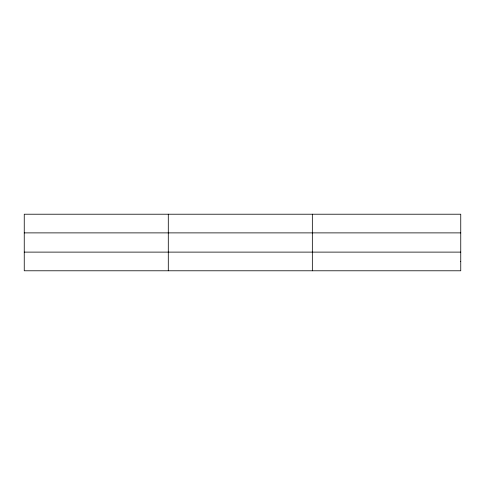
<?xml version="1.0" encoding="UTF-8"?>
<svg xmlns="http://www.w3.org/2000/svg" width="485" height="485" viewBox="0 0 485 485"><rect width="100%" height="100%" fill="white"/><g stroke="black" fill="none" stroke-linecap="round" stroke-linejoin="round"><path stroke-width="0.73" d="M168.295 270.782L168.295 214.218M312.34 270.782L312.34 214.218M24.25 232.885L460.75 232.885M24.25 252.115L460.75 252.115M460.75 261.451L460.75 270.782L24.25 270.782L24.25 214.218L460.75 214.218L460.75 261.451"/></g></svg>
